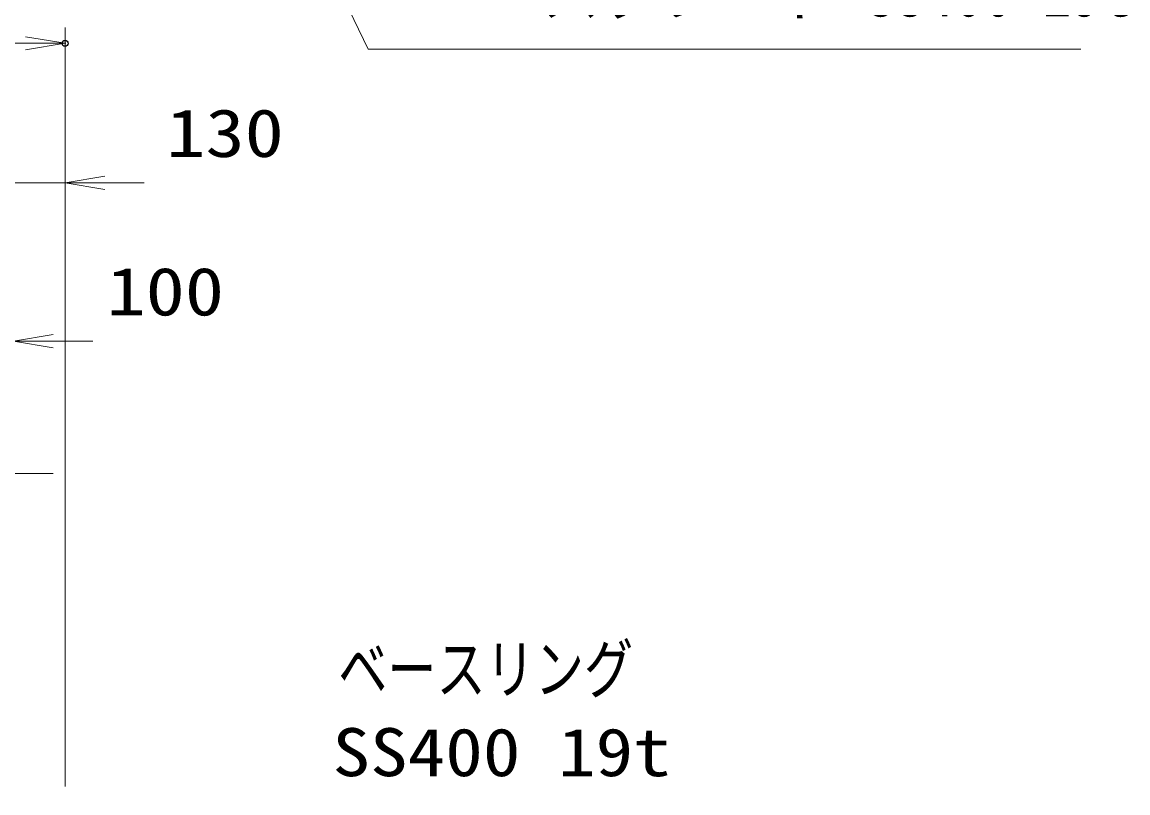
# Model space of a CAD drawing. Units: millimetres at full size. Extents: x -11880 to 11880, y -8400 to 8400.
# Drawn here: x 3767 to 6558, y 885 to 2830 of the extents above; entities that cross this region are included whole.
import ezdxf
from ezdxf.enums import TextEntityAlignment as Align

# ---------------------------------------------------------------- set-up
doc = ezdxf.new("R2010")
doc.units = ezdxf.units.MM
doc.header["$LTSCALE"] = 30
doc.header["$PDMODE"] = 32
doc.header["$PDSIZE"] = 15
doc.layers.add('0-4_寸法線', color=4, linetype='Continuous', lineweight=18)
doc.layers.add('0-5_0', color=7, linetype='Continuous', lineweight=18)
doc.layers.add('0-6_Defpoints', color=7, linetype='Continuous')
doc.styles.add('ＭＳ ゴシック', font='')
doc.styles.get('ＭＳ ゴシック').set_extended_font_data('MS Gothic')

# ---------------------------------------------------------------- blocks, each defined once
blk = doc.blocks.new('_Open')
at = {"layer": '0-5_0', "color": 4}
blk.add_line((-30, 5), (0, 0), dxfattribs=at)
blk.add_lwpolyline([(-30, -5), (0, 0), (-30, 0)], dxfattribs=at)
blk = doc.blocks.new('S37')
at = {"layer": '0-4_寸法線'}
for points in [[(25780161.8, 87899547.9), (25726195.4, 87899547.9), (25707411.6, 87938454.9), (25706107.3, 87941156.5)], [(25707861.9, 87938672.2), (25706107.3, 87941156.5), (25706961.3, 87938237.5)]]:
    blk.add_lwpolyline(points, dxfattribs=at)
at = {"layer": '0-4_寸法線', "color": 254, "style": 'ＭＳ ゴシック', "width": 0.9}
blk.add_text('ベースプレート SS400 19t', height=3637, dxfattribs=at).set_placement((25730395.4, 87900948.4), align=Align.BOTTOM_LEFT)
blk = doc.blocks.new('S39')
at = {"layer": '0-4_寸法線'}
for points in [[(25746484.7, 87842010.1), (25719734.3, 87842010.1), (25705136.7, 87804980), (25704036.5, 87802189.1)], [(25704671.5, 87805163.4), (25704036.5, 87802189.1), (25705601.9, 87804796.7)]]:
    blk.add_lwpolyline(points, dxfattribs=at)
at = {"layer": '0-4_寸法線', "color": 254, "style": 'ＭＳ ゴシック'}
for s, width, p in [('ベースリング', 0.75, (25723934.3, 87849710.6)), ('SS400 19t', 1.15, (25723502.3, 87843410.6))]:
    blk.add_text(s, height=3637, dxfattribs=dict(at, width=width)).set_placement(p, align=Align.BOTTOM_LEFT)

msp = doc.modelspace()

# ---------------------------------------------------------------- linework, layer by layer
at = {"layer": '0-4_寸法線'}
for p, q in [((3875.54, 900.93), (3875.54, 2816.93)), ((-2399.46, 2776.93), (3875.54, 2776.93)), ((3875.54, 900.93), (3875.54, 2464.92)), ((3875.54, 2424.92), (3745.54, 2424.92)), ((3975.54, 2424.92), (4075.54, 2424.92)), ((3845.54, 2024.92), (3945.54, 2024.92)), ((3745.54, 1691.1), (3845.54, 1691.1))]:
    msp.add_line(p, q, dxfattribs=at)
at = {"layer": '0-6_Defpoints'}
msp.add_point((3875.54, 2776.93), dxfattribs=at)

# ---------------------------------------------------------------- block references
at = {"layer": '0-4_寸法線'}
for name, p, xscale, yscale in [('S37', (-852899.45, -2927222.87), 0.03333333, 0.03333333), ('_Open', (3875.54, 2776.93), 3.333333, 3.333333), ('S39', (-852899.45, -2927222.87), 0.03333333, 0.03333333)]:
    msp.add_blockref(name, p, dxfattribs=dict(at, xscale=xscale, yscale=yscale))
at = {"layer": '0-4_寸法線', "xscale": 3.333333, "yscale": 3.333333, "rotation": 180}
for p in [(3875.54, 2424.92), (3745.54, 2024.92)]:
    msp.add_blockref('_Open', p, dxfattribs=at)

# ---------------------------------------------------------------- texts
at = {"layer": '0-4_寸法線', "color": 254, "style": 'ＭＳ ゴシック', "width": 1.2}
for s, p in [('130', (4130.87, 2453.6)), ('100', (3979.94, 2053.6))]:
    msp.add_text(s, height=121.2, dxfattribs=at).set_placement(p, align=Align.BOTTOM_LEFT)

doc.saveas('drawing.dxf')
